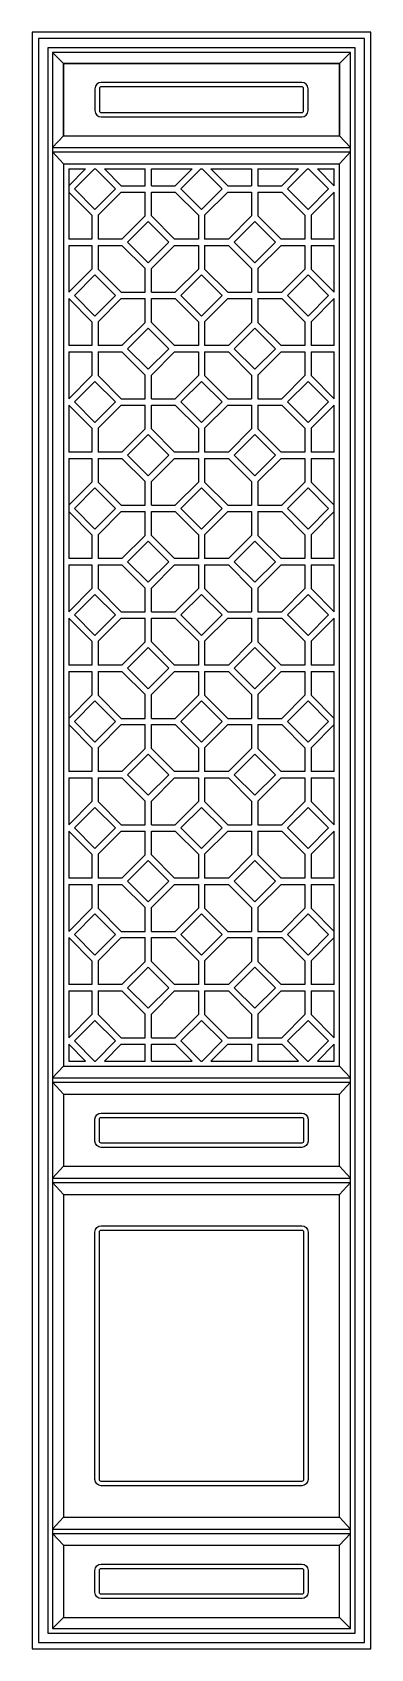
# Model space of a CAD drawing. Header units: metres. Extents: x 0 to 540, y 0 to 2580.
import ezdxf

# ---------------------------------------------------------------- set-up
doc = ezdxf.new("R2010")
doc.units = ezdxf.units.M
for name, color, linetype in [('3', 3, 'Continuous'), ('4', 4, 'Continuous'), ('7', 7, 'Continuous')]:
    doc.layers.add(name, color=color, linetype=linetype)

msp = doc.modelspace()

# ---------------------------------------------------------------- linework, layer by layer
at = {"layer": '3'}
for p, q in [((32, 2548), (50, 2530)), ((50, 2530), (490, 2530)), ((50, 2415), (50, 2530)), ((490, 2530), (508, 2548)), ((490, 2415), (490, 2530)), ((50, 2415), (32, 2396)), ((490, 2415), (508, 2396)), ((32, 2396), (508, 2396)), ((32, 2389), (508, 2389)), ((32, 2389), (50, 2370)), ((490, 2370), (508, 2389)), ((50, 2370), (490, 2370)), ((58, 2335), (85, 2362)), ((67.14, 2330), (99.14, 2362)), ((132.86, 2330), (100.86, 2362)), ((142, 2335), (115, 2362)), ((180, 2335), (180, 2362)), ((190, 2335), (190, 2362)), ((228, 2335), (255, 2362)), ((237.14, 2330), (269.14, 2362)), ((302.86, 2330), (270.86, 2362)), ((312, 2335), (285, 2362)), ((350, 2362), (350, 2335)), ((360, 2362), (360, 2335)), ((398, 2335), (425, 2362)), ((407.14, 2330), (439.14, 2362)), ((472.86, 2330), (440.86, 2362)), ((482, 2335), (455, 2362)), ((58, 2325), (95, 2288)), ((67.14, 2330), (100, 2297.14)), ((132.86, 2330), (100, 2297.14)), ((142, 2325), (105, 2288)), ((142, 2335), (180, 2335)), ((142, 2325), (180, 2325)), ((180, 2287), (180, 2325)), ((190, 2335), (228, 2335)), ((190, 2325), (228, 2325)), ((190, 2287), (190, 2325)), ((228, 2325), (265, 2288)), ((237.14, 2330), (270, 2297.14)), ((302.86, 2330), (270, 2297.14)), ((312, 2325), (275, 2288)), ((312, 2335), (350, 2335)), ((312, 2325), (350, 2325)), ((350, 2325), (350, 2287)), ((360, 2335), (398, 2335)), ((360, 2325), (398, 2325)), ((360, 2325), (360, 2287)), ((398, 2325), (435, 2288)), ((407.14, 2330), (440, 2297.14)), ((472.86, 2330), (440, 2297.14)), ((482, 2325), (445, 2288)), ((95, 2288), (95, 2250)), ((105, 2288), (105, 2250)), ((143, 2250), (180, 2287)), ((152.14, 2245), (185, 2277.86)), ((217.86, 2245), (185, 2277.86)), ((227, 2250), (190, 2287)), ((265, 2288), (265, 2250)), ((275, 2288), (275, 2250)), ((313, 2250), (350, 2287)), ((322.14, 2245), (355, 2277.86)), ((387.86, 2245), (355, 2277.86)), ((397, 2250), (360, 2287)), ((435, 2288), (435, 2250)), ((445, 2288), (445, 2250)), ((95, 2250), (58, 2250)), ((143, 2250), (105, 2250)), ((152.14, 2245), (185, 2212.14)), ((217.86, 2245), (185, 2212.14)), ((265, 2250), (227, 2250)), ((313, 2250), (275, 2250)), ((322.14, 2245), (355, 2212.14)), ((387.86, 2245), (355, 2212.14)), ((435, 2250), (397, 2250)), ((482, 2250), (445, 2250)), ((58, 2240), (95, 2240)), ((95, 2240), (95, 2202)), ((105, 2240), (105, 2202)), ((105, 2240), (143, 2240)), ((143, 2240), (180, 2203)), ((227, 2240), (190, 2203)), ((227, 2240), (265, 2240)), ((265, 2240), (265, 2202)), ((275, 2240), (313, 2240)), ((275, 2240), (275, 2202)), ((313, 2240), (350, 2203)), ((397, 2240), (360, 2203)), ((397, 2240), (435, 2240)), ((435, 2240), (435, 2202)), ((445, 2240), (482, 2240)), ((445, 2240), (445, 2202)), ((58, 2165), (95, 2202)), ((142, 2165), (105, 2202)), ((180, 2165), (180, 2203)), ((190, 2165), (190, 2203)), ((228, 2165), (265, 2202)), ((312, 2165), (275, 2202)), ((350, 2203), (350, 2165)), ((360, 2203), (360, 2165)), ((398, 2165), (435, 2202)), ((482, 2165), (445, 2202)), ((67.14, 2160), (100, 2192.86)), ((132.86, 2160), (100, 2192.86)), ((237.14, 2160), (270, 2192.86)), ((302.86, 2160), (270, 2192.86)), ((407.14, 2160), (440, 2192.86)), ((472.86, 2160), (440, 2192.86)), ((58, 2155), (95, 2118)), ((67.14, 2160), (100, 2127.14)), ((132.86, 2160), (100, 2127.14)), ((142, 2155), (105, 2118)), ((142, 2165), (180, 2165)), ((142, 2155), (180, 2155)), ((180, 2117), (180, 2155)), ((190, 2165), (228, 2165)), ((190, 2155), (228, 2155)), ((190, 2117), (190, 2155)), ((228, 2155), (265, 2118)), ((237.14, 2160), (270, 2127.14)), ((302.86, 2160), (270, 2127.14)), ((312, 2155), (275, 2118)), ((312, 2165), (350, 2165)), ((312, 2155), (350, 2155)), ((350, 2155), (350, 2117)), ((360, 2165), (398, 2165)), ((360, 2155), (398, 2155)), ((360, 2155), (360, 2117)), ((398, 2155), (435, 2118)), ((407.14, 2160), (440, 2127.14)), ((472.86, 2160), (440, 2127.14)), ((482, 2155), (445, 2118)), ((95, 2118), (95, 2080)), ((105, 2118), (105, 2080)), ((143, 2080), (180, 2117)), ((227, 2080), (190, 2117)), ((265, 2118), (265, 2080)), ((275, 2118), (275, 2080)), ((313, 2080), (350, 2117)), ((397, 2080), (360, 2117)), ((435, 2118), (435, 2080)), ((445, 2118), (445, 2080)), ((152.14, 2075), (185, 2107.86)), ((217.86, 2075), (185, 2107.86)), ((322.14, 2075), (355, 2107.86)), ((387.86, 2075), (355, 2107.86)), ((95, 2080), (58, 2080)), ((58, 2070), (95, 2070)), ((95, 2070), (95, 2032)), ((143, 2080), (105, 2080)), ((105, 2070), (105, 2032)), ((105, 2070), (143, 2070)), ((143, 2070), (180, 2033)), ((152.14, 2075), (185, 2042.14)), ((217.86, 2075), (185, 2042.14)), ((227, 2070), (190, 2033)), ((265, 2080), (227, 2080)), ((227, 2070), (265, 2070)), ((265, 2070), (265, 2032)), ((313, 2080), (275, 2080)), ((275, 2070), (313, 2070)), ((275, 2070), (275, 2032)), ((313, 2070), (350, 2033)), ((322.14, 2075), (355, 2042.14)), ((387.86, 2075), (355, 2042.14)), ((397, 2070), (360, 2033)), ((435, 2080), (397, 2080)), ((397, 2070), (435, 2070)), ((435, 2070), (435, 2032)), ((482, 2080), (445, 2080)), ((445, 2070), (482, 2070)), ((445, 2070), (445, 2032)), ((58, 1995), (95, 2032)), ((67.14, 1990), (100, 2022.86)), ((132.86, 1990), (100, 2022.86)), ((142, 1995), (105, 2032)), ((180, 1995), (180, 2033)), ((190, 1995), (190, 2033)), ((228, 1995), (265, 2032)), ((237.14, 1990), (270, 2022.86)), ((302.86, 1990), (270, 2022.86)), ((312, 1995), (275, 2032)), ((350, 2033), (350, 1995)), ((360, 2033), (360, 1995)), ((398, 1995), (435, 2032)), ((407.14, 1990), (440, 2022.86)), ((472.86, 1990), (440, 2022.86)), ((482, 1995), (445, 2032)), ((67.14, 1990), (100, 1957.14)), ((132.86, 1990), (100, 1957.14)), ((142, 1995), (180, 1995)), ((190, 1995), (228, 1995)), ((237.14, 1990), (270, 1957.14)), ((302.86, 1990), (270, 1957.14)), ((312, 1995), (350, 1995)), ((360, 1995), (398, 1995)), ((407.14, 1990), (440, 1957.14)), ((472.86, 1990), (440, 1957.14)), ((58, 1985), (95, 1948)), ((142, 1985), (105, 1948)), ((142, 1985), (180, 1985)), ((180, 1947), (180, 1985)), ((190, 1985), (228, 1985)), ((190, 1947), (190, 1985)), ((228, 1985), (265, 1948)), ((312, 1985), (275, 1948)), ((312, 1985), (350, 1985)), ((350, 1985), (350, 1947)), ((360, 1985), (360, 1947)), ((360, 1985), (398, 1985)), ((398, 1985), (435, 1948)), ((482, 1985), (445, 1948)), ((95, 1948), (95, 1910)), ((105, 1948), (105, 1910)), ((143, 1910), (180, 1947)), ((152.14, 1905), (185, 1937.86)), ((217.86, 1905), (185, 1937.86)), ((227, 1910), (190, 1947)), ((265, 1948), (265, 1910)), ((275, 1948), (275, 1910)), ((313, 1910), (350, 1947)), ((322.14, 1905), (355, 1937.86)), ((387.86, 1905), (355, 1937.86)), ((397, 1910), (360, 1947)), ((435, 1948), (435, 1910)), ((445, 1948), (445, 1910)), ((95, 1910), (58, 1910)), ((143, 1910), (105, 1910)), ((265, 1910), (227, 1910)), ((313, 1910), (275, 1910)), ((435, 1910), (397, 1910)), ((482, 1910), (445, 1910)), ((58, 1900), (95, 1900)), ((95, 1900), (95, 1862)), ((105, 1900), (105, 1862)), ((105, 1900), (143, 1900)), ((143, 1900), (180, 1863)), ((152.14, 1905), (185, 1872.14)), ((217.86, 1905), (185, 1872.14)), ((227, 1900), (190, 1863)), ((227, 1900), (265, 1900)), ((265, 1900), (265, 1862)), ((275, 1900), (313, 1900)), ((275, 1900), (275, 1862)), ((313, 1900), (350, 1863)), ((322.14, 1905), (355, 1872.14)), ((387.86, 1905), (355, 1872.14)), ((397, 1900), (360, 1863)), ((397, 1900), (435, 1900)), ((435, 1900), (435, 1862)), ((445, 1900), (482, 1900)), ((445, 1900), (445, 1862)), ((58, 1825), (95, 1862)), ((142, 1825), (105, 1862)), ((180, 1825), (180, 1863)), ((190, 1825), (190, 1863)), ((228, 1825), (265, 1862)), ((312, 1825), (275, 1862)), ((350, 1863), (350, 1825)), ((360, 1863), (360, 1825)), ((398, 1825), (435, 1862)), ((482, 1825), (445, 1862)), ((67.14, 1820), (100, 1852.86)), ((132.86, 1820), (100, 1852.86)), ((237.14, 1820), (270, 1852.86)), ((302.86, 1820), (270, 1852.86)), ((407.14, 1820), (440, 1852.86)), ((472.86, 1820), (440, 1852.86)), ((58, 1815), (95, 1778)), ((67.14, 1820), (100, 1787.14)), ((132.86, 1820), (100, 1787.14)), ((142, 1815), (105, 1778)), ((142, 1825), (180, 1825)), ((142, 1815), (180, 1815)), ((180, 1777), (180, 1815)), ((190, 1825), (228, 1825)), ((190, 1815), (228, 1815)), ((190, 1777), (190, 1815)), ((228, 1815), (265, 1778)), ((237.14, 1820), (270, 1787.14)), ((302.86, 1820), (270, 1787.14)), ((312, 1815), (275, 1778)), ((312, 1825), (350, 1825)), ((312, 1815), (350, 1815)), ((350, 1815), (350, 1777)), ((360, 1825), (398, 1825)), ((360, 1815), (360, 1777)), ((360, 1815), (398, 1815)), ((398, 1815), (435, 1778)), ((407.14, 1820), (440, 1787.14)), ((472.86, 1820), (440, 1787.14)), ((482, 1815), (445, 1778)), ((95, 1778), (95, 1740)), ((105, 1778), (105, 1740)), ((143, 1740), (180, 1777)), ((152.14, 1735), (185, 1767.86)), ((217.86, 1735), (185, 1767.86)), ((227, 1740), (190, 1777)), ((265, 1778), (265, 1740)), ((275, 1778), (275, 1740)), ((313, 1740), (350, 1777)), ((322.14, 1735), (355, 1767.86)), ((387.86, 1735), (355, 1767.86)), ((397, 1740), (360, 1777)), ((435, 1778), (435, 1740)), ((445, 1778), (445, 1740)), ((95, 1740), (58, 1740)), ((58, 1730), (95, 1730)), ((95, 1730), (95, 1692)), ((143, 1740), (105, 1740)), ((105, 1730), (105, 1692)), ((105, 1730), (143, 1730)), ((143, 1730), (180, 1693)), ((152.14, 1735), (185, 1702.14)), ((217.86, 1735), (185, 1702.14)), ((227, 1730), (190, 1693)), ((265, 1740), (227, 1740)), ((227, 1730), (265, 1730)), ((265, 1730), (265, 1692)), ((313, 1740), (275, 1740)), ((275, 1730), (313, 1730)), ((275, 1730), (275, 1692)), ((313, 1730), (350, 1693)), ((322.14, 1735), (355, 1702.14)), ((387.86, 1735), (355, 1702.14)), ((397, 1730), (360, 1693)), ((435, 1740), (397, 1740)), ((397, 1730), (435, 1730)), ((435, 1730), (435, 1692)), ((482, 1740), (445, 1740)), ((445, 1730), (482, 1730)), ((445, 1730), (445, 1692)), ((58, 1655), (95, 1692)), ((67.14, 1650), (100, 1682.86)), ((132.86, 1650), (100, 1682.86)), ((142, 1655), (105, 1692)), ((180, 1655), (180, 1693)), ((190, 1655), (190, 1693)), ((228, 1655), (265, 1692)), ((237.14, 1650), (270, 1682.86)), ((302.86, 1650), (270, 1682.86)), ((312, 1655), (275, 1692)), ((350, 1693), (350, 1655)), ((360, 1693), (360, 1655)), ((398, 1655), (435, 1692)), ((407.14, 1650), (440, 1682.86)), ((472.86, 1650), (440, 1682.86)), ((482, 1655), (445, 1692)), ((142, 1655), (180, 1655)), ((190, 1655), (228, 1655)), ((312, 1655), (350, 1655)), ((360, 1655), (398, 1655)), ((58, 1645), (95, 1608)), ((67.14, 1650), (100, 1617.14)), ((132.86, 1650), (100, 1617.14)), ((142, 1645), (105, 1608)), ((142, 1645), (180, 1645)), ((180, 1607), (180, 1645)), ((190, 1645), (228, 1645)), ((190, 1607), (190, 1645)), ((228, 1645), (265, 1608)), ((237.14, 1650), (270, 1617.14)), ((302.86, 1650), (270, 1617.14)), ((312, 1645), (275, 1608)), ((312, 1645), (350, 1645)), ((350, 1645), (350, 1607)), ((360, 1645), (360, 1607)), ((360, 1645), (398, 1645)), ((398, 1645), (435, 1608)), ((407.14, 1650), (440, 1617.14)), ((472.86, 1650), (440, 1617.14)), ((482, 1645), (445, 1608)), ((95, 1608), (95, 1570)), ((105, 1608), (105, 1570)), ((143, 1570), (180, 1607)), ((227, 1570), (190, 1607)), ((265, 1608), (265, 1570)), ((275, 1608), (275, 1570)), ((313, 1570), (350, 1607)), ((397, 1570), (360, 1607)), ((435, 1608), (435, 1570)), ((445, 1608), (445, 1570)), ((152.14, 1565), (185, 1597.86)), ((217.86, 1565), (185, 1597.86)), ((322.14, 1565), (355, 1597.86)), ((387.86, 1565), (355, 1597.86)), ((95, 1570), (58, 1570)), ((58, 1560), (95, 1560)), ((95, 1560), (95, 1522)), ((143, 1570), (105, 1570)), ((105, 1560), (105, 1522)), ((105, 1560), (143, 1560)), ((143, 1560), (180, 1523)), ((152.14, 1565), (185, 1532.14)), ((217.86, 1565), (185, 1532.14)), ((227, 1560), (190, 1523)), ((265, 1570), (227, 1570)), ((227, 1560), (265, 1560)), ((265, 1560), (265, 1522)), ((313, 1570), (275, 1570)), ((275, 1560), (313, 1560)), ((275, 1560), (275, 1522)), ((313, 1560), (350, 1523)), ((322.14, 1565), (355, 1532.14)), ((387.86, 1565), (355, 1532.14)), ((397, 1560), (360, 1523)), ((435, 1570), (397, 1570)), ((397, 1560), (435, 1560)), ((435, 1560), (435, 1522)), ((482, 1570), (445, 1570)), ((445, 1560), (482, 1560)), ((445, 1560), (445, 1522)), ((180, 1485), (180, 1523)), ((190, 1485), (190, 1523)), ((350, 1523), (350, 1485)), ((360, 1523), (360, 1485)), ((58, 1485), (95, 1522)), ((67.14, 1480), (100, 1512.86)), ((132.86, 1480), (100, 1512.86)), ((142, 1485), (105, 1522)), ((228, 1485), (265, 1522)), ((237.14, 1480), (270, 1512.86)), ((302.86, 1480), (270, 1512.86)), ((312, 1485), (275, 1522)), ((398, 1485), (435, 1522)), ((407.14, 1480), (440, 1512.86)), ((472.86, 1480), (440, 1512.86)), ((482, 1485), (445, 1522)), ((58, 1475), (95, 1438)), ((67.14, 1480), (100, 1447.14)), ((132.86, 1480), (100, 1447.14)), ((142, 1475), (105, 1438)), ((142, 1485), (180, 1485)), ((142, 1475), (180, 1475)), ((180, 1437), (180, 1475)), ((190, 1485), (228, 1485)), ((190, 1475), (228, 1475)), ((190, 1437), (190, 1475)), ((228, 1475), (265, 1438)), ((237.14, 1480), (270, 1447.14)), ((302.86, 1480), (270, 1447.14)), ((312, 1475), (275, 1438)), ((312, 1485), (350, 1485)), ((312, 1475), (350, 1475)), ((350, 1475), (350, 1437)), ((360, 1485), (398, 1485)), ((360, 1475), (360, 1437)), ((360, 1475), (398, 1475)), ((398, 1475), (435, 1438)), ((407.14, 1480), (440, 1447.14)), ((472.86, 1480), (440, 1447.14)), ((482, 1475), (445, 1438)), ((95, 1438), (95, 1400)), ((105, 1438), (105, 1400)), ((143, 1400), (180, 1437)), ((152.14, 1395), (185, 1427.86)), ((217.86, 1395), (185, 1427.86)), ((227, 1400), (190, 1437)), ((265, 1438), (265, 1400)), ((275, 1438), (275, 1400)), ((313, 1400), (350, 1437)), ((322.14, 1395), (355, 1427.86)), ((387.86, 1395), (355, 1427.86)), ((397, 1400), (360, 1437)), ((435, 1438), (435, 1400)), ((445, 1438), (445, 1400)), ((95, 1400), (58, 1400)), ((143, 1400), (105, 1400)), ((152.14, 1395), (185, 1362.14)), ((217.86, 1395), (185, 1362.14)), ((265, 1400), (227, 1400)), ((313, 1400), (275, 1400)), ((322.14, 1395), (355, 1362.14)), ((387.86, 1395), (355, 1362.14)), ((435, 1400), (397, 1400)), ((482, 1400), (445, 1400)), ((58, 1390), (95, 1390)), ((95, 1390), (95, 1352)), ((105, 1390), (105, 1352)), ((105, 1390), (143, 1390)), ((143, 1390), (180, 1353)), ((227, 1390), (190, 1353)), ((227, 1390), (265, 1390)), ((265, 1390), (265, 1352)), ((275, 1390), (275, 1352)), ((275, 1390), (313, 1390)), ((313, 1390), (350, 1353)), ((397, 1390), (360, 1353)), ((397, 1390), (435, 1390)), ((435, 1390), (435, 1352)), ((445, 1390), (445, 1352)), ((445, 1390), (482, 1390)), ((58, 1315), (95, 1352)), ((67.14, 1310), (100, 1342.86)), ((132.86, 1310), (100, 1342.86)), ((142, 1315), (105, 1352)), ((180, 1315), (180, 1353)), ((190, 1315), (190, 1353)), ((228, 1315), (265, 1352)), ((237.14, 1310), (270, 1342.86)), ((302.86, 1310), (270, 1342.86)), ((312, 1315), (275, 1352)), ((350, 1353), (350, 1315)), ((360, 1353), (360, 1315)), ((398, 1315), (435, 1352)), ((407.14, 1310), (440, 1342.86)), ((472.86, 1310), (440, 1342.86)), ((482, 1315), (445, 1352)), ((58, 1305), (95, 1268)), ((67.14, 1310), (100, 1277.14)), ((132.86, 1310), (100, 1277.14)), ((142, 1305), (105, 1268)), ((142, 1315), (180, 1315)), ((142, 1305), (180, 1305)), ((180, 1267), (180, 1305)), ((190, 1315), (228, 1315)), ((190, 1305), (228, 1305)), ((190, 1267), (190, 1305)), ((228, 1305), (265, 1268)), ((237.14, 1310), (270, 1277.14)), ((302.86, 1310), (270, 1277.14)), ((312, 1305), (275, 1268)), ((312, 1315), (350, 1315)), ((312, 1305), (350, 1305)), ((350, 1305), (350, 1267)), ((360, 1315), (398, 1315)), ((360, 1305), (360, 1267)), ((360, 1305), (398, 1305)), ((398, 1305), (435, 1268)), ((407.14, 1310), (440, 1277.14)), ((472.86, 1310), (440, 1277.14)), ((482, 1305), (445, 1268)), ((95, 1268), (95, 1230)), ((105, 1268), (105, 1230)), ((143, 1230), (180, 1267)), ((227, 1230), (190, 1267)), ((265, 1268), (265, 1230)), ((275, 1268), (275, 1230)), ((313, 1230), (350, 1267)), ((397, 1230), (360, 1267)), ((435, 1268), (435, 1230)), ((445, 1268), (445, 1230)), ((152.14, 1225), (185, 1257.86)), ((217.86, 1225), (185, 1257.86)), ((322.14, 1225), (355, 1257.86)), ((387.86, 1225), (355, 1257.86)), ((95, 1230), (58, 1230)), ((58, 1220), (95, 1220)), ((95, 1220), (95, 1182)), ((143, 1230), (105, 1230)), ((105, 1220), (143, 1220)), ((105, 1220), (105, 1182)), ((143, 1220), (180, 1183)), ((152.14, 1225), (185, 1192.14)), ((217.86, 1225), (185, 1192.14)), ((227, 1220), (190, 1183)), ((265, 1230), (227, 1230)), ((227, 1220), (265, 1220)), ((265, 1220), (265, 1182)), ((313, 1230), (275, 1230)), ((275, 1220), (313, 1220)), ((275, 1220), (275, 1182)), ((313, 1220), (350, 1183)), ((322.14, 1225), (355, 1192.14)), ((387.86, 1225), (355, 1192.14)), ((397, 1220), (360, 1183)), ((435, 1230), (397, 1230)), ((397, 1220), (435, 1220)), ((435, 1220), (435, 1182)), ((482, 1230), (445, 1230)), ((445, 1220), (482, 1220)), ((445, 1220), (445, 1182)), ((58, 1145), (95, 1182)), ((67.14, 1140), (100, 1172.86)), ((132.86, 1140), (100, 1172.86)), ((142, 1145), (105, 1182)), ((180, 1145), (180, 1183)), ((190, 1145), (190, 1183)), ((228, 1145), (265, 1182)), ((237.14, 1140), (270, 1172.86)), ((302.86, 1140), (270, 1172.86)), ((312, 1145), (275, 1182)), ((350, 1183), (350, 1145)), ((360, 1183), (360, 1145)), ((398, 1145), (435, 1182)), ((407.14, 1140), (440, 1172.86)), ((472.86, 1140), (440, 1172.86)), ((482, 1145), (445, 1182)), ((67.14, 1140), (100, 1107.14)), ((132.86, 1140), (100, 1107.14)), ((142, 1145), (180, 1145)), ((190, 1145), (228, 1145)), ((237.14, 1140), (270, 1107.14)), ((302.86, 1140), (270, 1107.14)), ((312, 1145), (350, 1145)), ((360, 1145), (398, 1145)), ((407.14, 1140), (440, 1107.14)), ((472.86, 1140), (440, 1107.14)), ((58, 1135), (95, 1098)), ((142, 1135), (105, 1098)), ((142, 1135), (180, 1135)), ((180, 1097), (180, 1135)), ((190, 1135), (228, 1135)), ((190, 1097), (190, 1135)), ((228, 1135), (265, 1098)), ((312, 1135), (275, 1098)), ((312, 1135), (350, 1135)), ((350, 1135), (350, 1097)), ((360, 1135), (360, 1097)), ((360, 1135), (398, 1135)), ((398, 1135), (435, 1098)), ((482, 1135), (445, 1098)), ((95, 1098), (95, 1060)), ((105, 1098), (105, 1060)), ((143, 1060), (180, 1097)), ((152.14, 1055), (185, 1087.86)), ((217.86, 1055), (185, 1087.86)), ((227, 1060), (190, 1097)), ((265, 1098), (265, 1060)), ((275, 1098), (275, 1060)), ((313, 1060), (350, 1097)), ((322.14, 1055), (355, 1087.86)), ((387.86, 1055), (355, 1087.86)), ((397, 1060), (360, 1097)), ((435, 1098), (435, 1060)), ((445, 1098), (445, 1060)), ((95, 1060), (58, 1060)), ((143, 1060), (105, 1060)), ((265, 1060), (227, 1060)), ((313, 1060), (275, 1060)), ((435, 1060), (397, 1060)), ((482, 1060), (445, 1060)), ((58, 1050), (95, 1050)), ((95, 1050), (95, 1012)), ((105, 1050), (105, 1012)), ((105, 1050), (143, 1050)), ((143, 1050), (180, 1013)), ((152.14, 1055), (185, 1022.14)), ((217.86, 1055), (185, 1022.14)), ((227, 1050), (190, 1013)), ((227, 1050), (265, 1050)), ((265, 1050), (265, 1012)), ((275, 1050), (313, 1050)), ((275, 1050), (275, 1012)), ((313, 1050), (350, 1013)), ((322.14, 1055), (355, 1022.14)), ((387.86, 1055), (355, 1022.14)), ((397, 1050), (360, 1013)), ((397, 1050), (435, 1050)), ((435, 1050), (435, 1012)), ((445, 1050), (482, 1050)), ((445, 1050), (445, 1012)), ((58, 975), (95, 1012)), ((142, 975), (105, 1012)), ((180, 975), (180, 1013)), ((190, 975), (190, 1013)), ((228, 975), (265, 1012)), ((312, 975), (275, 1012)), ((350, 1013), (350, 975)), ((360, 1013), (360, 975)), ((398, 975), (435, 1012)), ((482, 975), (445, 1012)), ((67.14, 970), (100, 1002.86)), ((132.86, 970), (100, 1002.86)), ((237.14, 970), (270, 1002.86)), ((302.86, 970), (270, 1002.86)), ((407.14, 970), (440, 1002.86)), ((472.86, 970), (440, 1002.86)), ((58, 965), (85, 938)), ((67.14, 970), (99.14, 938)), ((132.86, 970), (100.86, 938)), ((142, 965), (115, 938)), ((142, 975), (180, 975)), ((142, 965), (180, 965)), ((180, 938), (180, 965)), ((190, 975), (228, 975)), ((190, 965), (228, 965)), ((190, 938), (190, 965)), ((228, 965), (255, 938)), ((237.14, 970), (269.14, 938)), ((302.86, 970), (270.86, 938)), ((312, 965), (285, 938)), ((312, 975), (350, 975)), ((312, 965), (350, 965)), ((350, 965), (350, 938)), ((360, 975), (398, 975)), ((360, 965), (360, 938)), ((360, 965), (398, 965)), ((398, 965), (425, 938)), ((407.14, 970), (439.14, 938)), ((472.86, 970), (440.86, 938)), ((482, 965), (455, 938)), ((32, 911), (50, 930)), ((50, 930), (490, 930)), ((490, 930), (508, 911)), ((32, 911), (508, 911)), ((32, 904), (508, 904)), ((50, 885), (32, 904)), ((490, 885), (508, 904)), ((32, 751), (50, 770)), ((32, 751), (508, 751)), ((490, 770), (508, 751)), ((32, 744), (508, 744)), ((50, 725), (32, 744)), ((490, 725), (508, 744)), ((32, 191), (50, 210)), ((490, 210), (508, 191)), ((32, 191), (508, 191)), ((32, 184), (508, 184)), ((50, 165), (32, 184)), ((490, 165), (508, 184)), ((32, 32), (50, 50)), ((490, 50), (508, 32))]:
    msp.add_line(p, q, dxfattribs=at)
for points in [[(10, 10), (530, 10), (530, 2570), (10, 2570)], [(32, 32), (508, 32), (508, 2548), (32, 2548)]]:
    msp.add_lwpolyline(points, close=True, dxfattribs=at)
for points in [[(110, 2445), (430, 2445, 0.41), (440, 2455), (440, 2490, 0.41), (430, 2500), (110, 2500, 0.41), (100, 2490), (100, 2455, 0.41)], [(110, 2452), (430, 2452, 0.41), (433, 2455), (433, 2490, 0.41), (430, 2493), (110, 2493, 0.41), (107, 2490), (107, 2455, 0.41)], [(110, 855), (430, 855, -0.41), (440, 845), (440, 810, -0.41), (430, 800), (110, 800, -0.41), (100, 810), (100, 845, -0.41)], [(110, 848), (430, 848, -0.41), (433, 845), (433, 810, -0.41), (430, 807), (110, 807, -0.41), (107, 810), (107, 845, -0.41)], [(110, 675), (430, 675, -0.41), (440, 665), (440, 270, -0.41), (430, 260), (110, 260, -0.41), (100, 270), (100, 665, -0.41)], [(110, 668), (430, 668, -0.41), (433, 665), (433, 270, -0.41), (430, 267), (110, 267, -0.41), (107, 270), (107, 665, -0.41)], [(110, 135), (430, 135, -0.41), (440, 125), (440, 90, -0.41), (430, 80), (110, 80, -0.41), (100, 90), (100, 125, -0.41)], [(110, 128), (430, 128, -0.41), (433, 125), (433, 90, -0.41), (430, 87), (110, 87, -0.41), (107, 90), (107, 125, -0.41)]]:
    msp.add_lwpolyline(points, format="xyb", close=True, dxfattribs=at)
at = {"layer": '4'}
msp.add_lwpolyline([(0, 0), (540, 0), (540, 2580), (0, 2580)], close=True, dxfattribs=at)
at = {"layer": '7'}
for p, q in [((490, 2530), (50, 2530)), ((50, 2530), (50, 2415)), ((490, 2530), (490, 2415)), ((50, 2415), (490, 2415)), ((50, 2370), (50, 930)), ((50, 2370), (490, 2370)), ((58, 2362), (85, 2362)), ((58, 2362), (58, 2250)), ((99.14, 2362), (100.86, 2362)), ((115, 2362), (180, 2362)), ((190, 2362), (255, 2362)), ((269.14, 2362), (270.86, 2362)), ((285, 2362), (350, 2362)), ((360, 2362), (425, 2362)), ((439.14, 2362), (440.86, 2362)), ((455, 2362), (482, 2362)), ((482, 2335), (482, 2362)), ((490, 930), (490, 2370)), ((482, 2250), (482, 2325)), ((58, 2240), (58, 2165)), ((482, 2165), (482, 2240)), ((58, 2155), (58, 2080)), ((482, 2080), (482, 2155)), ((58, 2070), (58, 1995)), ((482, 1995), (482, 2070)), ((58, 1985), (58, 1910)), ((482, 1910), (482, 1985)), ((58, 1900), (58, 1740)), ((482, 1740), (482, 1900)), ((58, 1730), (58, 1655)), ((482, 1655), (482, 1730)), ((58, 1645), (58, 1570)), ((482, 1570), (482, 1645)), ((58, 1560), (58, 1400)), ((482, 1400), (482, 1560)), ((58, 1390), (58, 1315)), ((482, 1315), (482, 1390)), ((58, 1305), (58, 1230)), ((482, 1230), (482, 1305)), ((58, 1220), (58, 1145)), ((482, 1060), (482, 1220)), ((58, 1135), (58, 1060)), ((58, 1050), (58, 975)), ((482, 975), (482, 1050)), ((58, 965), (58, 938)), ((482, 938), (482, 965)), ((50, 930), (490, 930)), ((58, 938), (85, 938)), ((99.14, 938), (100.86, 938)), ((115, 938), (180, 938)), ((190, 938), (255, 938)), ((269.14, 938), (270.86, 938)), ((285, 938), (350, 938)), ((360, 938), (425, 938)), ((439.14, 938), (440.86, 938)), ((455, 938), (482, 938)), ((50, 885), (490, 885)), ((50, 885), (50, 770)), ((490, 770), (490, 885)), ((50, 770), (490, 770)), ((50, 725), (50, 210)), ((50, 725), (490, 725)), ((490, 210), (490, 725)), ((50, 210), (490, 210)), ((50, 165), (490, 165)), ((50, 165), (50, 50)), ((490, 50), (490, 165)), ((50, 50), (490, 50))]:
    msp.add_line(p, q, dxfattribs=at)
msp.add_lwpolyline([(25, 25), (515, 25), (515, 2555), (25, 2555)], close=True, dxfattribs=at)

doc.saveas('drawing.dxf')
